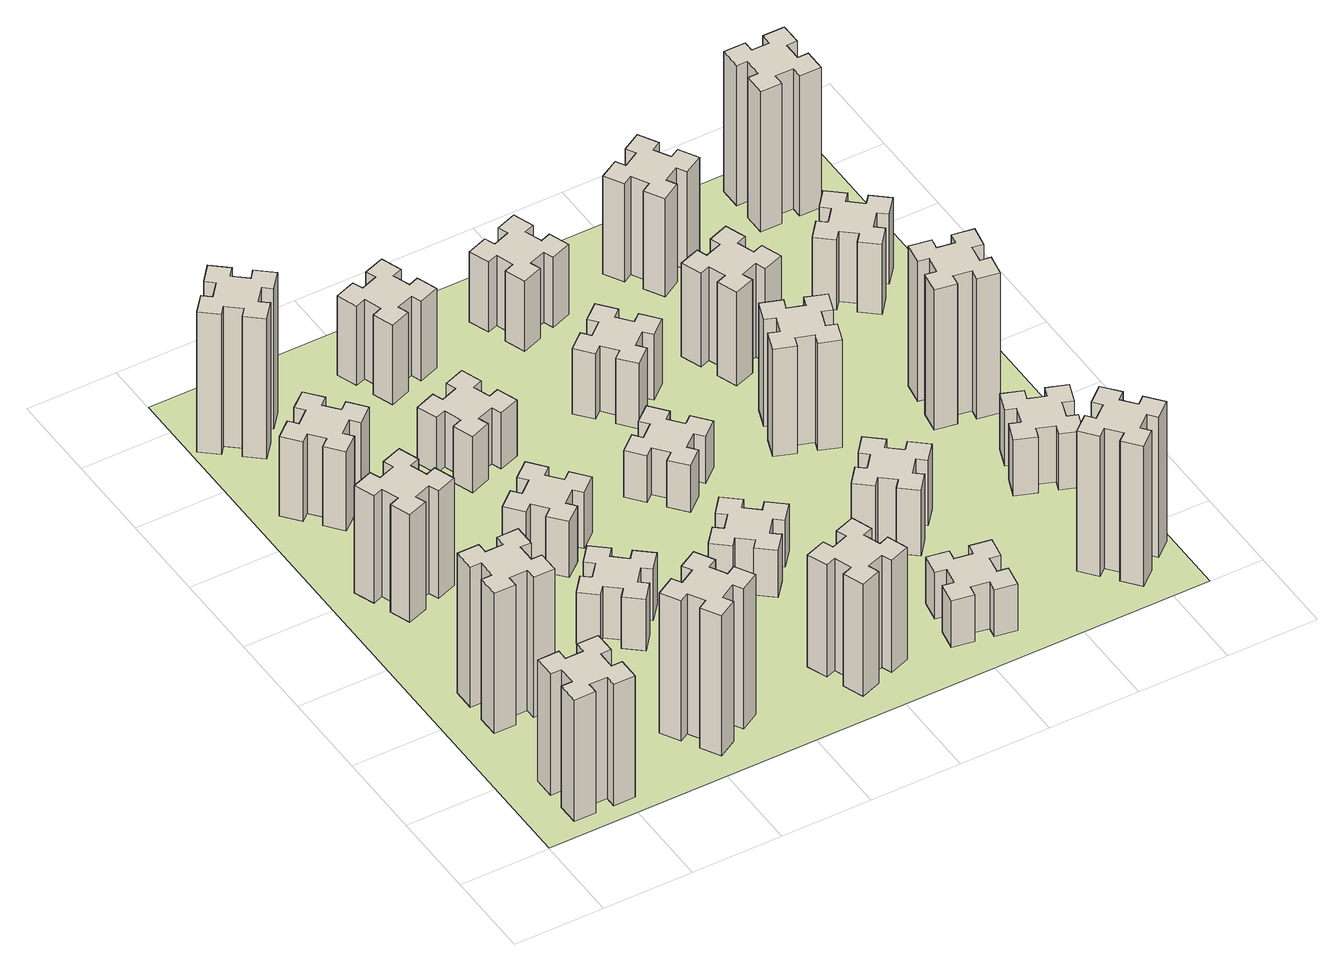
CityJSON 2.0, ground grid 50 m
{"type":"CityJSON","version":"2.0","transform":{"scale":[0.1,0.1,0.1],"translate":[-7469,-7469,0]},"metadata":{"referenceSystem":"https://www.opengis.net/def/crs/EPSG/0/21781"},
"CityObjects":{
"building1":{"type":"Building","attributes":{"class":"1000","function":"1000","usage":"1000","yearOfConstruction":2016,"roofType":"1000","measuredHeight":78,"storeysAboveGround":30,"storeysBelowGround":0},"geometry":[{"type":"Solid","lod":"1","boundaries":[[[[0,1,2,3,4,5,6,7,8,9,10,11,12,13,14,15,16,17,18,19]],[[17,16,20,21]],[[16,15,22,20]],[[15,14,23,22]],[[14,13,24,23]],[[13,12,25,24]],[[12,11,26,25]],[[11,10,27,26]],[[10,9,28,27]],[[9,8,29,28]],[[8,7,30,29]],[[7,6,31,30]],[[6,5,32,31]],[[5,4,33,32]],[[4,3,34,33]],[[3,2,35,34]],[[2,1,36,35]],[[1,0,37,36]],[[0,19,38,37]],[[19,18,39,38]],[[18,17,21,39]],[[24,25,26,27,28,29,30,31,32,33,34,35,36,37,38,39,21,20,22,23]]]]}]},
"building2":{"type":"Building","attributes":{"class":"1000","function":"1000","usage":"1000","yearOfConstruction":2016,"roofType":"1000","measuredHeight":90,"storeysAboveGround":30,"storeysBelowGround":0},"geometry":[{"type":"Solid","lod":"1","boundaries":[[[[40,41,42,43,44,45,46,47,48,49,50,51,52,53,54,55,56,57,58,59]],[[57,56,60,61]],[[56,55,62,60]],[[55,54,63,62]],[[54,53,64,63]],[[53,52,65,64]],[[52,51,66,65]],[[51,50,67,66]],[[50,49,68,67]],[[49,48,69,68]],[[48,47,70,69]],[[47,46,71,70]],[[46,45,72,71]],[[45,44,73,72]],[[44,43,74,73]],[[43,42,75,74]],[[42,41,76,75]],[[41,40,77,76]],[[40,59,78,77]],[[59,58,79,78]],[[58,57,61,79]],[[64,65,66,67,68,69,70,71,72,73,74,75,76,77,78,79,61,60,62,63]]]]}]},
"building3":{"type":"Building","attributes":{"class":"1000","function":"1000","usage":"1000","yearOfConstruction":2016,"roofType":"1000","measuredHeight":69,"storeysAboveGround":30,"storeysBelowGround":0},"geometry":[{"type":"Solid","lod":"1","boundaries":[[[[80,81,82,83,84,85,86,87,88,89,90,91,92,93,94,95,96,97,98,99]],[[97,96,100,101]],[[96,95,102,100]],[[95,94,103,102]],[[94,93,104,103]],[[93,92,105,104]],[[92,91,106,105]],[[91,90,107,106]],[[90,89,108,107]],[[89,88,109,108]],[[88,87,110,109]],[[87,86,111,110]],[[86,85,112,111]],[[85,84,113,112]],[[84,83,114,113]],[[83,82,115,114]],[[82,81,116,115]],[[81,80,117,116]],[[80,99,118,117]],[[99,98,119,118]],[[98,97,101,119]],[[104,105,106,107,108,109,110,111,112,113,114,115,116,117,118,119,101,100,102,103]]]]}]},
"building4":{"type":"Building","attributes":{"class":"1000","function":"1000","usage":"1000","yearOfConstruction":2016,"roofType":"1000","measuredHeight":51,"storeysAboveGround":30,"storeysBelowGround":0},"geometry":[{"type":"Solid","lod":"1","boundaries":[[[[120,121,122,123,124,125,126,127,128,129,130,131,132,133,134,135,136,137,138,139]],[[137,136,140,141]],[[136,135,142,140]],[[135,134,143,142]],[[134,133,144,143]],[[133,132,145,144]],[[132,131,146,145]],[[131,130,147,146]],[[130,129,148,147]],[[129,128,149,148]],[[128,127,150,149]],[[127,126,151,150]],[[126,125,152,151]],[[125,124,153,152]],[[124,123,154,153]],[[123,122,155,154]],[[122,121,156,155]],[[121,120,157,156]],[[120,139,158,157]],[[139,138,159,158]],[[138,137,141,159]],[[144,145,146,147,148,149,150,151,152,153,154,155,156,157,158,159,141,140,142,143]]]]}]},
"building5":{"type":"Building","attributes":{"class":"1000","function":"1000","usage":"1000","yearOfConstruction":2016,"roofType":"1000","measuredHeight":90,"storeysAboveGround":30,"storeysBelowGround":0},"geometry":[{"type":"Solid","lod":"1","boundaries":[[[[160,161,162,163,164,165,166,167,168,169,170,171,172,173,174,175,176,177,178,179]],[[177,176,180,181]],[[176,175,182,180]],[[175,174,183,182]],[[174,173,184,183]],[[173,172,185,184]],[[172,171,186,185]],[[171,170,187,186]],[[170,169,188,187]],[[169,168,189,188]],[[168,167,190,189]],[[167,166,191,190]],[[166,165,192,191]],[[165,164,193,192]],[[164,163,194,193]],[[163,162,195,194]],[[162,161,196,195]],[[161,160,197,196]],[[160,179,198,197]],[[179,178,199,198]],[[178,177,181,199]],[[184,185,186,187,188,189,190,191,192,193,194,195,196,197,198,199,181,180,182,183]]]]}]},
"building6":{"type":"Building","attributes":{"class":"1000","function":"1000","usage":"1000","yearOfConstruction":2016,"roofType":"1000","measuredHeight":90,"storeysAboveGround":30,"storeysBelowGround":0},"geometry":[{"type":"Solid","lod":"1","boundaries":[[[[200,201,202,203,204,205,206,207,208,209,210,211,212,213,214,215,216,217,218,219]],[[217,216,220,221]],[[216,215,222,220]],[[215,214,223,222]],[[214,213,224,223]],[[213,212,225,224]],[[212,211,226,225]],[[211,210,227,226]],[[210,209,228,227]],[[209,208,229,228]],[[208,207,230,229]],[[207,206,231,230]],[[206,205,232,231]],[[205,204,233,232]],[[204,203,234,233]],[[203,202,235,234]],[[202,201,236,235]],[[201,200,237,236]],[[200,219,238,237]],[[219,218,239,238]],[[218,217,221,239]],[[224,225,226,227,228,229,230,231,232,233,234,235,236,237,238,239,221,220,222,223]]]]}]},
"building7":{"type":"Building","attributes":{"class":"1000","function":"1000","usage":"1000","yearOfConstruction":2016,"roofType":"1000","measuredHeight":33,"storeysAboveGround":30,"storeysBelowGround":0},"geometry":[{"type":"Solid","lod":"1","boundaries":[[[[240,241,242,243,244,245,246,247,248,249,250,251,252,253,254,255,256,257,258,259]],[[257,256,260,261]],[[256,255,262,260]],[[255,254,263,262]],[[254,253,264,263]],[[253,252,265,264]],[[252,251,266,265]],[[251,250,267,266]],[[250,249,268,267]],[[249,248,269,268]],[[248,247,270,269]],[[247,246,271,270]],[[246,245,272,271]],[[245,244,273,272]],[[244,243,274,273]],[[243,242,275,274]],[[242,241,276,275]],[[241,240,277,276]],[[240,259,278,277]],[[259,258,279,278]],[[258,257,261,279]],[[264,265,266,267,268,269,270,271,272,273,274,275,276,277,278,279,261,260,262,263]]]]}]},
"building8":{"type":"Building","attributes":{"class":"1000","function":"1000","usage":"1000","yearOfConstruction":2016,"roofType":"1000","measuredHeight":36,"storeysAboveGround":30,"storeysBelowGround":0},"geometry":[{"type":"Solid","lod":"1","boundaries":[[[[280,281,282,283,284,285,286,287,288,289,290,291,292,293,294,295,296,297,298,299]],[[297,296,300,301]],[[296,295,302,300]],[[295,294,303,302]],[[294,293,304,303]],[[293,292,305,304]],[[292,291,306,305]],[[291,290,307,306]],[[290,289,308,307]],[[289,288,309,308]],[[288,287,310,309]],[[287,286,311,310]],[[286,285,312,311]],[[285,284,313,312]],[[284,283,314,313]],[[283,282,315,314]],[[282,281,316,315]],[[281,280,317,316]],[[280,299,318,317]],[[299,298,319,318]],[[298,297,301,319]],[[304,305,306,307,308,309,310,311,312,313,314,315,316,317,318,319,301,300,302,303]]]]}]},
"building9":{"type":"Building","attributes":{"class":"1000","function":"1000","usage":"1000","yearOfConstruction":2016,"roofType":"1000","measuredHeight":36,"storeysAboveGround":30,"storeysBelowGround":0},"geometry":[{"type":"Solid","lod":"1","boundaries":[[[[320,321,322,323,324,325,326,327,328,329,330,331,332,333,334,335,336,337,338,339]],[[337,336,340,341]],[[336,335,342,340]],[[335,334,343,342]],[[334,333,344,343]],[[333,332,345,344]],[[332,331,346,345]],[[331,330,347,346]],[[330,329,348,347]],[[329,328,349,348]],[[328,327,350,349]],[[327,326,351,350]],[[326,325,352,351]],[[325,324,353,352]],[[324,323,354,353]],[[323,322,355,354]],[[322,321,356,355]],[[321,320,357,356]],[[320,339,358,357]],[[339,338,359,358]],[[338,337,341,359]],[[344,345,346,347,348,349,350,351,352,353,354,355,356,357,358,359,341,340,342,343]]]]}]},
"building10":{"type":"Building","attributes":{"class":"1000","function":"1000","usage":"1000","yearOfConstruction":2016,"roofType":"1000","measuredHeight":72,"storeysAboveGround":30,"storeysBelowGround":0},"geometry":[{"type":"Solid","lod":"1","boundaries":[[[[360,361,362,363,364,365,366,367,368,369,370,371,372,373,374,375,376,377,378,379]],[[377,376,380,381]],[[376,375,382,380]],[[375,374,383,382]],[[374,373,384,383]],[[373,372,385,384]],[[372,371,386,385]],[[371,370,387,386]],[[370,369,388,387]],[[369,368,389,388]],[[368,367,390,389]],[[367,366,391,390]],[[366,365,392,391]],[[365,364,393,392]],[[364,363,394,393]],[[363,362,395,394]],[[362,361,396,395]],[[361,360,397,396]],[[360,379,398,397]],[[379,378,399,398]],[[378,377,381,399]],[[384,385,386,387,388,389,390,391,392,393,394,395,396,397,398,399,381,380,382,383]]]]}]},
"building11":{"type":"Building","attributes":{"class":"1000","function":"1000","usage":"1000","yearOfConstruction":2016,"roofType":"1000","measuredHeight":51,"storeysAboveGround":30,"storeysBelowGround":0},"geometry":[{"type":"Solid","lod":"1","boundaries":[[[[400,401,402,403,404,405,406,407,408,409,410,411,412,413,414,415,416,417,418,419]],[[417,416,420,421]],[[416,415,422,420]],[[415,414,423,422]],[[414,413,424,423]],[[413,412,425,424]],[[412,411,426,425]],[[411,410,427,426]],[[410,409,428,427]],[[409,408,429,428]],[[408,407,430,429]],[[407,406,431,430]],[[406,405,432,431]],[[405,404,433,432]],[[404,403,434,433]],[[403,402,435,434]],[[402,401,436,435]],[[401,400,437,436]],[[400,419,438,437]],[[419,418,439,438]],[[418,417,421,439]],[[424,425,426,427,428,429,430,431,432,433,434,435,436,437,438,439,421,420,422,423]]]]}]},
"building12":{"type":"Building","attributes":{"class":"1000","function":"1000","usage":"1000","yearOfConstruction":2016,"roofType":"1000","measuredHeight":30,"storeysAboveGround":30,"storeysBelowGround":0},"geometry":[{"type":"Solid","lod":"1","boundaries":[[[[440,441,442,443,444,445,446,447,448,449,450,451,452,453,454,455,456,457,458,459]],[[457,456,460,461]],[[456,455,462,460]],[[455,454,463,462]],[[454,453,464,463]],[[453,452,465,464]],[[452,451,466,465]],[[451,450,467,466]],[[450,449,468,467]],[[449,448,469,468]],[[448,447,470,469]],[[447,446,471,470]],[[446,445,472,471]],[[445,444,473,472]],[[444,443,474,473]],[[443,442,475,474]],[[442,441,476,475]],[[441,440,477,476]],[[440,459,478,477]],[[459,458,479,478]],[[458,457,461,479]],[[464,465,466,467,468,469,470,471,472,473,474,475,476,477,478,479,461,460,462,463]]]]}]},
"building13":{"type":"Building","attributes":{"class":"1000","function":"1000","usage":"1000","yearOfConstruction":2016,"roofType":"1000","measuredHeight":30,"storeysAboveGround":30,"storeysBelowGround":0},"geometry":[{"type":"Solid","lod":"1","boundaries":[[[[480,481,482,483,484,485,486,487,488,489,490,491,492,493,494,495,496,497,498,499]],[[497,496,500,501]],[[496,495,502,500]],[[495,494,503,502]],[[494,493,504,503]],[[493,492,505,504]],[[492,491,506,505]],[[491,490,507,506]],[[490,489,508,507]],[[489,488,509,508]],[[488,487,510,509]],[[487,486,511,510]],[[486,485,512,511]],[[485,484,513,512]],[[484,483,514,513]],[[483,482,515,514]],[[482,481,516,515]],[[481,480,517,516]],[[480,499,518,517]],[[499,498,519,518]],[[498,497,501,519]],[[504,505,506,507,508,509,510,511,512,513,514,515,516,517,518,519,501,500,502,503]]]]}]},
"building14":{"type":"Building","attributes":{"class":"1000","function":"1000","usage":"1000","yearOfConstruction":2016,"roofType":"1000","measuredHeight":30,"storeysAboveGround":30,"storeysBelowGround":0},"geometry":[{"type":"Solid","lod":"1","boundaries":[[[[520,521,522,523,524,525,526,527,528,529,530,531,532,533,534,535,536,537,538,539]],[[537,536,540,541]],[[536,535,542,540]],[[535,534,543,542]],[[534,533,544,543]],[[533,532,545,544]],[[532,531,546,545]],[[531,530,547,546]],[[530,529,548,547]],[[529,528,549,548]],[[528,527,550,549]],[[527,526,551,550]],[[526,525,552,551]],[[525,524,553,552]],[[524,523,554,553]],[[523,522,555,554]],[[522,521,556,555]],[[521,520,557,556]],[[520,539,558,557]],[[539,538,559,558]],[[538,537,541,559]],[[544,545,546,547,548,549,550,551,552,553,554,555,556,557,558,559,541,540,542,543]]]]}]},
"building15":{"type":"Building","attributes":{"class":"1000","function":"1000","usage":"1000","yearOfConstruction":2016,"roofType":"1000","measuredHeight":42,"storeysAboveGround":30,"storeysBelowGround":0},"geometry":[{"type":"Solid","lod":"1","boundaries":[[[[560,561,562,563,564,565,566,567,568,569,570,571,572,573,574,575,576,577,578,579]],[[577,576,580,581]],[[576,575,582,580]],[[575,574,583,582]],[[574,573,584,583]],[[573,572,585,584]],[[572,571,586,585]],[[571,570,587,586]],[[570,569,588,587]],[[569,568,589,588]],[[568,567,590,589]],[[567,566,591,590]],[[566,565,592,591]],[[565,564,593,592]],[[564,563,594,593]],[[563,562,595,594]],[[562,561,596,595]],[[561,560,597,596]],[[560,579,598,597]],[[579,578,599,598]],[[578,577,581,599]],[[584,585,586,587,588,589,590,591,592,593,594,595,596,597,598,599,581,580,582,583]]]]}]},
"building16":{"type":"Building","attributes":{"class":"1000","function":"1000","usage":"1000","yearOfConstruction":2016,"roofType":"1000","measuredHeight":45,"storeysAboveGround":30,"storeysBelowGround":0},"geometry":[{"type":"Solid","lod":"1","boundaries":[[[[600,601,602,603,604,605,606,607,608,609,610,611,612,613,614,615,616,617,618,619]],[[617,616,620,621]],[[616,615,622,620]],[[615,614,623,622]],[[614,613,624,623]],[[613,612,625,624]],[[612,611,626,625]],[[611,610,627,626]],[[610,609,628,627]],[[609,608,629,628]],[[608,607,630,629]],[[607,606,631,630]],[[606,605,632,631]],[[605,604,633,632]],[[604,603,634,633]],[[603,602,635,634]],[[602,601,636,635]],[[601,600,637,636]],[[600,619,638,637]],[[619,618,639,638]],[[618,617,621,639]],[[624,625,626,627,628,629,630,631,632,633,634,635,636,637,638,639,621,620,622,623]]]]}]},
"building17":{"type":"Building","attributes":{"class":"1000","function":"1000","usage":"1000","yearOfConstruction":2016,"roofType":"1000","measuredHeight":42,"storeysAboveGround":30,"storeysBelowGround":0},"geometry":[{"type":"Solid","lod":"1","boundaries":[[[[640,641,642,643,644,645,646,647,648,649,650,651,652,653,654,655,656,657,658,659]],[[657,656,660,661]],[[656,655,662,660]],[[655,654,663,662]],[[654,653,664,663]],[[653,652,665,664]],[[652,651,666,665]],[[651,650,667,666]],[[650,649,668,667]],[[649,648,669,668]],[[648,647,670,669]],[[647,646,671,670]],[[646,645,672,671]],[[645,644,673,672]],[[644,643,674,673]],[[643,642,675,674]],[[642,641,676,675]],[[641,640,677,676]],[[640,659,678,677]],[[659,658,679,678]],[[658,657,661,679]],[[664,665,666,667,668,669,670,671,672,673,674,675,676,677,678,679,661,660,662,663]]]]}]},
"building18":{"type":"Building","attributes":{"class":"1000","function":"1000","usage":"1000","yearOfConstruction":2016,"roofType":"1000","measuredHeight":69,"storeysAboveGround":30,"storeysBelowGround":0},"geometry":[{"type":"Solid","lod":"1","boundaries":[[[[680,681,682,683,684,685,686,687,688,689,690,691,692,693,694,695,696,697,698,699]],[[697,696,700,701]],[[696,695,702,700]],[[695,694,703,702]],[[694,693,704,703]],[[693,692,705,704]],[[692,691,706,705]],[[691,690,707,706]],[[690,689,708,707]],[[689,688,709,708]],[[688,687,710,709]],[[687,686,711,710]],[[686,685,712,711]],[[685,684,713,712]],[[684,683,714,713]],[[683,682,715,714]],[[682,681,716,715]],[[681,680,717,716]],[[680,699,718,717]],[[699,698,719,718]],[[698,697,701,719]],[[704,705,706,707,708,709,710,711,712,713,714,715,716,717,718,719,701,700,702,703]]]]}]},
"building19":{"type":"Building","attributes":{"class":"1000","function":"1000","usage":"1000","yearOfConstruction":2016,"roofType":"1000","measuredHeight":60,"storeysAboveGround":30,"storeysBelowGround":0},"geometry":[{"type":"Solid","lod":"1","boundaries":[[[[720,721,722,723,724,725,726,727,728,729,730,731,732,733,734,735,736,737,738,739]],[[737,736,740,741]],[[736,735,742,740]],[[735,734,743,742]],[[734,733,744,743]],[[733,732,745,744]],[[732,731,746,745]],[[731,730,747,746]],[[730,729,748,747]],[[729,728,749,748]],[[728,727,750,749]],[[727,726,751,750]],[[726,725,752,751]],[[725,724,753,752]],[[724,723,754,753]],[[723,722,755,754]],[[722,721,756,755]],[[721,720,757,756]],[[720,739,758,757]],[[739,738,759,758]],[[738,737,741,759]],[[744,745,746,747,748,749,750,751,752,753,754,755,756,757,758,759,741,740,742,743]]]]}]},
"building20":{"type":"Building","attributes":{"class":"1000","function":"1000","usage":"1000","yearOfConstruction":2016,"roofType":"1000","measuredHeight":90,"storeysAboveGround":30,"storeysBelowGround":0},"geometry":[{"type":"Solid","lod":"1","boundaries":[[[[760,761,762,763,764,765,766,767,768,769,770,771,772,773,774,775,776,777,778,779]],[[777,776,780,781]],[[776,775,782,780]],[[775,774,783,782]],[[774,773,784,783]],[[773,772,785,784]],[[772,771,786,785]],[[771,770,787,786]],[[770,769,788,787]],[[769,768,789,788]],[[768,767,790,789]],[[767,766,791,790]],[[766,765,792,791]],[[765,764,793,792]],[[764,763,794,793]],[[763,762,795,794]],[[762,761,796,795]],[[761,760,797,796]],[[760,779,798,797]],[[779,778,799,798]],[[778,777,781,799]],[[784,785,786,787,788,789,790,791,792,793,794,795,796,797,798,799,781,780,782,783]]]]}]},
"building21":{"type":"Building","attributes":{"class":"1000","function":"1000","usage":"1000","yearOfConstruction":2016,"roofType":"1000","measuredHeight":63,"storeysAboveGround":30,"storeysBelowGround":0},"geometry":[{"type":"Solid","lod":"1","boundaries":[[[[800,801,802,803,804,805,806,807,808,809,810,811,812,813,814,815,816,817,818,819]],[[817,816,820,821]],[[816,815,822,820]],[[815,814,823,822]],[[814,813,824,823]],[[813,812,825,824]],[[812,811,826,825]],[[811,810,827,826]],[[810,809,828,827]],[[809,808,829,828]],[[808,807,830,829]],[[807,806,831,830]],[[806,805,832,831]],[[805,804,833,832]],[[804,803,834,833]],[[803,802,835,834]],[[802,801,836,835]],[[801,800,837,836]],[[800,819,838,837]],[[819,818,839,838]],[[818,817,821,839]],[[824,825,826,827,828,829,830,831,832,833,834,835,836,837,838,839,821,820,822,823]]]]}]},
"building22":{"type":"Building","attributes":{"class":"1000","function":"1000","usage":"1000","yearOfConstruction":2016,"roofType":"1000","measuredHeight":36,"storeysAboveGround":30,"storeysBelowGround":0},"geometry":[{"type":"Solid","lod":"1","boundaries":[[[[840,841,842,843,844,845,846,847,848,849,850,851,852,853,854,855,856,857,858,859]],[[857,856,860,861]],[[856,855,862,860]],[[855,854,863,862]],[[854,853,864,863]],[[853,852,865,864]],[[852,851,866,865]],[[851,850,867,866]],[[850,849,868,867]],[[849,848,869,868]],[[848,847,870,869]],[[847,846,871,870]],[[846,845,872,871]],[[845,844,873,872]],[[844,843,874,873]],[[843,842,875,874]],[[842,841,876,875]],[[841,840,877,876]],[[840,859,878,877]],[[859,858,879,878]],[[858,857,861,879]],[[864,865,866,867,868,869,870,871,872,873,874,875,876,877,878,879,861,860,862,863]]]]}]},
"building23":{"type":"Building","attributes":{"class":"1000","function":"1000","usage":"1000","yearOfConstruction":2016,"roofType":"1000","measuredHeight":90,"storeysAboveGround":30,"storeysBelowGround":0},"geometry":[{"type":"Solid","lod":"1","boundaries":[[[[880,881,882,883,884,885,886,887,888,889,890,891,892,893,894,895,896,897,898,899]],[[897,896,900,901]],[[896,895,902,900]],[[895,894,903,902]],[[894,893,904,903]],[[893,892,905,904]],[[892,891,906,905]],[[891,890,907,906]],[[890,889,908,907]],[[889,888,909,908]],[[888,887,910,909]],[[887,886,911,910]],[[886,885,912,911]],[[885,884,913,912]],[[884,883,914,913]],[[883,882,915,914]],[[882,881,916,915]],[[881,880,917,916]],[[880,899,918,917]],[[899,898,919,918]],[[898,897,901,919]],[[904,905,906,907,908,909,910,911,912,913,914,915,916,917,918,919,901,900,902,903]]]]}]},
"building24":{"type":"Building","attributes":{"class":"1000","function":"1000","usage":"1000","yearOfConstruction":2016,"roofType":"1000","measuredHeight":45,"storeysAboveGround":30,"storeysBelowGround":0},"geometry":[{"type":"Solid","lod":"1","boundaries":[[[[920,921,922,923,924,925,926,927,928,929,930,931,932,933,934,935,936,937,938,939]],[[937,936,940,941]],[[936,935,942,940]],[[935,934,943,942]],[[934,933,944,943]],[[933,932,945,944]],[[932,931,946,945]],[[931,930,947,946]],[[930,929,948,947]],[[929,928,949,948]],[[928,927,950,949]],[[927,926,951,950]],[[926,925,952,951]],[[925,924,953,952]],[[924,923,954,953]],[[923,922,955,954]],[[922,921,956,955]],[[921,920,957,956]],[[920,939,958,957]],[[939,938,959,958]],[[938,937,941,959]],[[944,945,946,947,948,949,950,951,952,953,954,955,956,957,958,959,941,940,942,943]]]]}]},
"building25":{"type":"Building","attributes":{"class":"1000","function":"1000","usage":"1000","yearOfConstruction":2016,"roofType":"1000","measuredHeight":90,"storeysAboveGround":30,"storeysBelowGround":0},"geometry":[{"type":"Solid","lod":"1","boundaries":[[[[960,961,962,963,964,965,966,967,968,969,970,971,972,973,974,975,976,977,978,979]],[[977,976,980,981]],[[976,975,982,980]],[[975,974,983,982]],[[974,973,984,983]],[[973,972,985,984]],[[972,971,986,985]],[[971,970,987,986]],[[970,969,988,987]],[[969,968,989,988]],[[968,967,990,989]],[[967,966,991,990]],[[966,965,992,991]],[[965,964,993,992]],[[964,963,994,993]],[[963,962,995,994]],[[962,961,996,995]],[[961,960,997,996]],[[960,979,998,997]],[[979,978,999,998]],[[978,977,981,999]],[[984,985,986,987,988,989,990,991,992,993,994,995,996,997,998,999,981,980,982,983]]]]}]},
"landuse1":{"type":"LandUse","attributes":{"name":"plot1","function":"1010"},"geometry":[{"type":"MultiSurface","lod":"1","boundaries":[[[1000,1001,1002,1003]]]}]}
},
"vertices":[
[265,325,0],[265,225,0],[205,225,0],[205,105,0],[325,105,0],[325,165,0],[425,165,0],[425,105,0],[545,105,0],[545,225,0],[485,225,0],[485,325,0],[545,325,0],[545,445,0],[425,445,0],[425,385,0],[325,385,0],[325,445,0],[205,445,0],[205,325,0],[325,385,780],[325,445,780],[425,385,780],[425,445,780],[545,445,780],[545,325,780],[485,325,780],[485,225,780],[545,225,780],[545,105,780],[425,105,780],[425,165,780],[325,165,780],[325,105,780],[205,105,780],[205,225,780],[265,225,780],[265,325,780],[205,325,780],[205,445,780],
[265,1065,0],[265,965,0],[205,965,0],[205,845,0],[325,845,0],[325,905,0],[425,905,0],[425,845,0],[545,845,0],[545,965,0],[485,965,0],[485,1065,0],[545,1065,0],[545,1185,0],[425,1185,0],[425,1125,0],[325,1125,0],[325,1185,0],[205,1185,0],[205,1065,0],[325,1125,900],[325,1185,900],[425,1125,900],[425,1185,900],[545,1185,900],[545,1065,900],[485,1065,900],[485,965,900],[545,965,900],[545,845,900],[425,845,900],[425,905,900],[325,905,900],[325,845,900],[205,845,900],[205,965,900],[265,965,900],[265,1065,900],[205,1065,900],[205,1185,900],
[366,1835,0],[460,1869,0],[480,1813,0],[593,1854,0],[552,1967,0],[496,1946,0],[462,2040,0],[518,2060,0],[477,2173,0],[364,2132,0],[385,2076,0],[291,2042,0],[270,2098,0],[157,2057,0],[199,1944,0],[255,1965,0],[289,1871,0],[233,1850,0],[274,1737,0],[387,1779,0],[289,1871,690],[233,1850,690],[255,1965,690],[199,1944,690],[157,2057,690],[270,2098,690],[291,2042,690],[385,2076,690],[364,2132,690],[477,2173,690],[518,2060,690],[462,2040,690],[496,1946,690],[552,1967,690],[593,1854,690],[480,1813,690],[460,1869,690],[366,1835,690],[387,1779,690],[274,1737,690],
[343,2812,0],[266,2747,0],[228,2793,0],[136,2716,0],[213,2624,0],[259,2663,0],[323,2586,0],[277,2548,0],[354,2456,0],[446,2533,0],[408,2579,0],[484,2643,0],[523,2597,0],[615,2674,0],[538,2766,0],[492,2728,0],[427,2804,0],[473,2843,0],[396,2935,0],[304,2858,0],[427,2804,510],[473,2843,510],[492,2728,510],[538,2766,510],[615,2674,510],[523,2597,510],[484,2643,510],[408,2579,510],[446,2533,510],[354,2456,510],[277,2548,510],[323,2586,510],[259,2663,510],[213,2624,510],[136,2716,510],[228,2793,510],[266,2747,510],[343,2812,510],[304,2858,510],[396,2935,510],
[1127,255,0],[1214,305,0],[1244,253,0],[1348,313,0],[1288,417,0],[1236,387,0],[1186,474,0],[1238,504,0],[1178,608,0],[1074,548,0],[1104,496,0],[1017,446,0],[987,498,0],[883,438,0],[943,334,0],[995,364,0],[1045,277,0],[993,247,0],[1053,143,0],[1157,203,0],[1045,277,900],[993,247,900],[995,364,900],[943,334,900],[883,438,900],[987,498,900],[1017,446,900],[1104,496,900],[1074,548,900],[1178,608,900],[1238,504,900],[1186,474,900],[1236,387,900],[1288,417,900],[1348,313,900],[1244,253,900],[1214,305,900],[1127,255,900],[1157,203,900],[1053,143,900],
[384,3387,0],[308,3452,0],[346,3498,0],[254,3575,0],[177,3483,0],[223,3444,0],[159,3368,0],[113,3406,0],[36,3314,0],[128,3237,0],[166,3283,0],[243,3219,0],[204,3173,0],[296,3096,0],[373,3188,0],[327,3226,0],[392,3303,0],[438,3264,0],[515,3356,0],[423,3433,0],[392,3303,900],[438,3264,900],[327,3226,900],[373,3188,900],[296,3096,900],[204,3173,900],[243,3219,900],[166,3283,900],[128,3237,900],[36,3314,900],[113,3406,900],[159,3368,900],[223,3444,900],[177,3483,900],[254,3575,900],[346,3498,900],[308,3452,900],[384,3387,900],[423,3433,900],[515,3356,900],
[1224,1267,0],[1148,1332,0],[1186,1378,0],[1094,1455,0],[1017,1363,0],[1063,1324,0],[999,1248,0],[953,1286,0],[876,1194,0],[968,1117,0],[1006,1163,0],[1083,1099,0],[1044,1053,0],[1136,976,0],[1213,1068,0],[1167,1106,0],[1232,1183,0],[1278,1144,0],[1355,1236,0],[1263,1313,0],[1232,1183,330],[1278,1144,330],[1167,1106,330],[1213,1068,330],[1136,976,330],[1044,1053,330],[1083,1099,330],[1006,1163,330],[968,1117,330],[876,1194,330],[953,1286,330],[999,1248,330],[1063,1324,330],[1017,1363,330],[1094,1455,330],[1186,1378,330],[1148,1332,330],[1224,1267,330],[1263,1313,330],[1355,1236,330],
[1083,1972,0],[1006,1907,0],[968,1953,0],[876,1876,0],[953,1784,0],[999,1823,0],[1063,1746,0],[1017,1708,0],[1094,1616,0],[1186,1693,0],[1148,1739,0],[1224,1803,0],[1263,1757,0],[1355,1834,0],[1278,1926,0],[1232,1888,0],[1167,1964,0],[1213,2003,0],[1136,2095,0],[1044,2018,0],[1167,1964,360],[1213,2003,360],[1232,1888,360],[1278,1926,360],[1355,1834,360],[1263,1757,360],[1224,1803,360],[1148,1739,360],[1186,1693,360],[1094,1616,360],[1017,1708,360],[1063,1746,360],[999,1823,360],[953,1784,360],[876,1876,360],[968,1953,360],[1006,1907,360],[1083,1972,360],[1044,2018,360],[1136,2095,360],
[1106,2475,0],[1200,2509,0],[1220,2453,0],[1333,2494,0],[1292,2607,0],[1236,2586,0],[1202,2680,0],[1258,2700,0],[1217,2813,0],[1104,2772,0],[1125,2716,0],[1031,2682,0],[1010,2738,0],[897,2697,0],[939,2584,0],[995,2605,0],[1029,2511,0],[973,2490,0],[1014,2377,0],[1127,2419,0],[1029,2511,360],[973,2490,360],[995,2605,360],[939,2584,360],[897,2697,360],[1010,2738,360],[1031,2682,360],[1125,2716,360],[1104,2772,360],[1217,2813,360],[1258,2700,360],[1202,2680,360],[1236,2586,360],[1292,2607,360],[1333,2494,360],[1220,2453,360],[1200,2509,360],[1106,2475,360],[1127,2419,360],[1014,2377,360],
[1965,496,0],[1871,462,0],[1850,518,0],[1737,477,0],[1779,364,0],[1835,385,0],[1869,291,0],[1813,270,0],[1854,157,0],[1967,199,0],[1946,255,0],[2040,289,0],[2060,233,0],[2173,274,0],[2132,387,0],[2076,366,0],[2042,460,0],[2098,480,0],[2057,593,0],[1944,552,0],[2042,460,720],[2098,480,720],[2076,366,720],[2132,387,720],[2173,274,720],[2060,233,720],[2040,289,720],[1946,255,720],[1967,199,720],[1854,157,720],[1813,270,720],[1869,291,720],[1835,385,720],[1779,364,720],[1737,477,720],[1850,518,720],[1871,462,720],[1965,496,720],[1944,552,720],[2057,593,720],
[1125,3456,0],[1031,3422,0],[1010,3478,0],[897,3437,0],[939,3324,0],[995,3345,0],[1029,3251,0],[973,3230,0],[1014,3117,0],[1127,3159,0],[1106,3215,0],[1200,3249,0],[1220,3193,0],[1333,3234,0],[1292,3347,0],[1236,3326,0],[1202,3420,0],[1258,3440,0],[1217,3553,0],[1104,3512,0],[1202,3420,510],[1258,3440,510],[1236,3326,510],[1292,3347,510],[1333,3234,510],[1220,3193,510],[1200,3249,510],[1106,3215,510],[1127,3159,510],[1014,3117,510],[973,3230,510],[1029,3251,510],[995,3345,510],[939,3324,510],[897,3437,510],[1010,3478,510],[1031,3422,510],[1125,3456,510],[1104,3512,510],[1217,3553,510],
[1746,1163,0],[1823,1099,0],[1784,1053,0],[1876,976,0],[1953,1068,0],[1907,1106,0],[1972,1183,0],[2018,1144,0],[2095,1236,0],[2003,1313,0],[1964,1267,0],[1888,1332,0],[1926,1378,0],[1834,1455,0],[1757,1363,0],[1803,1324,0],[1739,1248,0],[1693,1286,0],[1616,1194,0],[1708,1117,0],[1739,1248,300],[1693,1286,300],[1803,1324,300],[1757,1363,300],[1834,1455,300],[1926,1378,300],[1888,1332,300],[1964,1267,300],[2003,1313,300],[2095,1236,300],[2018,1144,300],[1972,1183,300],[1907,1106,300],[1953,1068,300],[1876,976,300],[1784,1053,300],[1823,1099,300],[1746,1163,300],[1708,1117,300],[1616,1194,300],
[1972,1988,0],[1907,2064,0],[1953,2103,0],[1876,2195,0],[1784,2118,0],[1823,2072,0],[1746,2007,0],[1708,2053,0],[1616,1976,0],[1693,1884,0],[1739,1923,0],[1803,1846,0],[1757,1808,0],[1834,1716,0],[1926,1793,0],[1888,1839,0],[1964,1903,0],[2003,1857,0],[2095,1934,0],[2018,2026,0],[1964,1903,300],[2003,1857,300],[1888,1839,300],[1926,1793,300],[1834,1716,300],[1757,1808,300],[1803,1846,300],[1739,1923,300],[1693,1884,300],[1616,1976,300],[1708,2053,300],[1746,2007,300],[1823,2072,300],[1784,2118,300],[1876,2195,300],[1953,2103,300],[1907,2064,300],[1972,1988,300],[2018,2026,300],[2095,1934,300],
[2496,444,0],[2478,345,0],[2419,356,0],[2398,237,0],[2517,217,0],[2527,276,0],[2625,258,0],[2615,199,0],[2733,178,0],[2754,297,0],[2695,307,0],[2712,405,0],[2771,395,0],[2792,513,0],[2674,534,0],[2664,475,0],[2565,492,0],[2576,551,0],[2457,572,0],[2437,454,0],[2565,492,300],[2576,551,300],[2664,475,300],[2674,534,300],[2792,513,300],[2771,395,300],[2712,405,300],[2695,307,300],[2754,297,300],[2733,178,300],[2615,199,300],[2625,258,300],[2527,276,300],[2517,217,300],[2398,237,300],[2419,356,300],[2478,345,300],[2496,444,300],[2437,454,300],[2457,572,300],
[1988,2479,0],[2064,2543,0],[2103,2497,0],[2195,2574,0],[2118,2666,0],[2072,2628,0],[2007,2704,0],[2053,2743,0],[1976,2835,0],[1884,2758,0],[1923,2712,0],[1846,2647,0],[1808,2693,0],[1716,2616,0],[1793,2524,0],[1839,2563,0],[1903,2486,0],[1857,2448,0],[1934,2356,0],[2026,2433,0],[1903,2486,420],[1857,2448,420],[1839,2563,420],[1793,2524,420],[1716,2616,420],[1808,2693,420],[1846,2647,420],[1923,2712,420],[1884,2758,420],[1976,2835,420],[2053,2743,420],[2007,2704,420],[2072,2628,420],[2118,2666,420],[2195,2574,420],[2103,2497,420],[2064,2543,420],[1988,2479,420],[2026,2433,420],[1934,2356,420],
[1865,3456,0],[1771,3422,0],[1750,3478,0],[1637,3437,0],[1679,3324,0],[1735,3345,0],[1769,3251,0],[1713,3230,0],[1754,3117,0],[1867,3159,0],[1846,3215,0],[1940,3249,0],[1960,3193,0],[2073,3234,0],[2032,3347,0],[1976,3326,0],[1942,3420,0],[1998,3440,0],[1957,3553,0],[1844,3512,0],[1942,3420,450],[1998,3440,450],[1976,3326,450],[2032,3347,450],[2073,3234,450],[1960,3193,450],[1940,3249,450],[1846,3215,450],[1867,3159,450],[1754,3117,450],[1713,3230,450],[1769,3251,450],[1735,3345,450],[1679,3324,450],[1637,3437,450],[1750,3478,450],[1771,3422,450],[1865,3456,450],[1844,3512,450],[1957,3553,450],
[2647,1006,0],[2712,1083,0],[2758,1044,0],[2835,1136,0],[2743,1213,0],[2704,1167,0],[2628,1232,0],[2666,1278,0],[2574,1355,0],[2497,1263,0],[2543,1224,0],[2479,1148,0],[2433,1186,0],[2356,1094,0],[2448,1017,0],[2486,1063,0],[2563,999,0],[2524,953,0],[2616,876,0],[2693,968,0],[2563,999,420],[2524,953,420],[2486,1063,420],[2448,1017,420],[2356,1094,420],[2433,1186,420],[2479,1148,420],[2543,1224,420],[2497,1263,420],[2574,1355,420],[2666,1278,420],[2628,1232,420],[2704,1167,420],[2743,1213,420],[2835,1136,420],[2758,1044,420],[2712,1083,420],[2647,1006,420],[2693,968,420],[2616,876,420],
[2682,1871,0],[2716,1965,0],[2772,1944,0],[2813,2057,0],[2700,2098,0],[2680,2042,0],[2586,2076,0],[2607,2132,0],[2494,2173,0],[2453,2060,0],[2509,2040,0],[2475,1946,0],[2419,1967,0],[2377,1854,0],[2490,1813,0],[2511,1869,0],[2605,1835,0],[2584,1779,0],[2697,1737,0],[2738,1850,0],[2605,1835,690],[2584,1779,690],[2511,1869,690],[2490,1813,690],[2377,1854,690],[2419,1967,690],[2475,1946,690],[2509,2040,690],[2453,2060,690],[2494,2173,690],[2607,2132,690],[2586,2076,690],[2680,2042,690],[2700,2098,690],[2813,2057,690],[2772,1944,690],[2716,1965,690],[2682,1871,690],[2738,1850,690],[2697,1737,690],
[2586,2475,0],[2680,2509,0],[2700,2453,0],[2813,2494,0],[2772,2607,0],[2716,2586,0],[2682,2680,0],[2738,2700,0],[2697,2813,0],[2584,2772,0],[2605,2716,0],[2511,2682,0],[2490,2738,0],[2377,2697,0],[2419,2584,0],[2475,2605,0],[2509,2511,0],[2453,2490,0],[2494,2377,0],[2607,2419,0],[2509,2511,600],[2453,2490,600],[2475,2605,600],[2419,2584,600],[2377,2697,600],[2490,2738,600],[2511,2682,600],[2605,2716,600],[2584,2772,600],[2697,2813,600],[2738,2700,600],[2682,2680,600],[2716,2586,600],[2772,2607,600],[2813,2494,600],[2700,2453,600],[2680,2509,600],[2586,2475,600],[2607,2419,600],[2494,2377,600],
[3468,259,0],[3544,323,0],[3583,277,0],[3675,354,0],[3598,446,0],[3552,408,0],[3487,484,0],[3533,523,0],[3456,615,0],[3364,538,0],[3403,492,0],[3326,427,0],[3288,473,0],[3196,396,0],[3273,304,0],[3319,343,0],[3383,266,0],[3337,228,0],[3414,136,0],[3506,213,0],[3383,266,900],[3337,228,900],[3319,343,900],[3273,304,900],[3196,396,900],[3288,473,900],[3326,427,900],[3403,492,900],[3364,538,900],[3456,615,900],[3533,523,900],[3487,484,900],[3552,408,900],[3598,446,900],[3675,354,900],[3583,277,900],[3544,323,900],[3468,259,900],[3506,213,900],[3414,136,900],
[2716,3347,0],[2666,3434,0],[2718,3464,0],[2658,3568,0],[2554,3508,0],[2584,3456,0],[2497,3406,0],[2467,3458,0],[2363,3398,0],[2423,3294,0],[2475,3324,0],[2525,3237,0],[2473,3207,0],[2533,3103,0],[2637,3163,0],[2607,3215,0],[2694,3265,0],[2724,3213,0],[2828,3273,0],[2768,3377,0],[2694,3265,630],[2724,3213,630],[2607,3215,630],[2637,3163,630],[2533,3103,630],[2473,3207,630],[2525,3237,630],[2475,3324,630],[2423,3294,630],[2363,3398,630],[2467,3458,630],[2497,3406,630],[2584,3456,630],[2554,3508,630],[2658,3568,630],[2718,3464,630],[2666,3434,630],[2716,3347,630],[2768,3377,630],[2828,3273,630],
[3351,1029,0],[3445,995,0],[3424,939,0],[3537,897,0],[3578,1010,0],[3522,1031,0],[3556,1125,0],[3612,1104,0],[3653,1217,0],[3540,1258,0],[3520,1202,0],[3426,1236,0],[3447,1292,0],[3334,1333,0],[3293,1220,0],[3349,1200,0],[3315,1106,0],[3259,1127,0],[3217,1014,0],[3330,973,0],[3315,1106,360],[3259,1127,360],[3349,1200,360],[3293,1220,360],[3334,1333,360],[3447,1292,360],[3426,1236,360],[3520,1202,360],[3540,1258,360],[3653,1217,360],[3612,1104,360],[3556,1125,360],[3522,1031,360],[3578,1010,360],[3537,897,360],[3424,939,360],[3445,995,360],[3351,1029,360],[3330,973,360],[3217,1014,360],
[3267,1656,0],[3365,1638,0],[3355,1579,0],[3473,1558,0],[3494,1677,0],[3435,1687,0],[3452,1785,0],[3511,1775,0],[3532,1893,0],[3414,1914,0],[3404,1855,0],[3305,1872,0],[3316,1931,0],[3197,1952,0],[3177,1834,0],[3236,1824,0],[3218,1725,0],[3159,1736,0],[3138,1617,0],[3257,1597,0],[3218,1725,900],[3159,1736,900],[3236,1824,900],[3177,1834,900],[3197,1952,900],[3316,1931,900],[3305,1872,900],[3404,1855,900],[3414,1914,900],[3532,1893,900],[3511,1775,900],[3452,1785,900],[3435,1687,900],[3494,1677,900],[3473,1558,900],[3355,1579,900],[3365,1638,900],[3267,1656,900],[3257,1597,900],[3138,1617,900],
[3444,2747,0],[3368,2812,0],[3406,2858,0],[3314,2935,0],[3237,2843,0],[3283,2804,0],[3219,2728,0],[3173,2766,0],[3096,2674,0],[3188,2597,0],[3226,2643,0],[3303,2579,0],[3264,2533,0],[3356,2456,0],[3433,2548,0],[3387,2586,0],[3452,2663,0],[3498,2624,0],[3575,2716,0],[3483,2793,0],[3452,2663,450],[3498,2624,450],[3387,2586,450],[3433,2548,450],[3356,2456,450],[3264,2533,450],[3303,2579,450],[3226,2643,450],[3188,2597,450],[3096,2674,450],[3173,2766,450],[3219,2728,450],[3283,2804,450],[3237,2843,450],[3314,2935,450],[3406,2858,450],[3368,2812,450],[3444,2747,450],[3483,2793,450],[3575,2716,450],
[3285,3325,0],[3385,3325,0],[3385,3265,0],[3505,3265,0],[3505,3385,0],[3445,3385,0],[3445,3485,0],[3505,3485,0],[3505,3605,0],[3385,3605,0],[3385,3545,0],[3285,3545,0],[3285,3605,0],[3165,3605,0],[3165,3485,0],[3225,3485,0],[3225,3385,0],[3165,3385,0],[3165,3265,0],[3285,3265,0],[3225,3385,900],[3165,3385,900],[3225,3485,900],[3165,3485,900],[3165,3605,900],[3285,3605,900],[3285,3545,900],[3385,3545,900],[3385,3605,900],[3505,3605,900],[3505,3485,900],[3445,3485,900],[3445,3385,900],[3505,3385,900],[3505,3265,900],[3385,3265,900],[3385,3325,900],[3285,3325,900],[3285,3265,900],[3165,3265,900],
[5,3705,0],[3705,3705,0],[3705,5,0],[5,5,0]
]}
